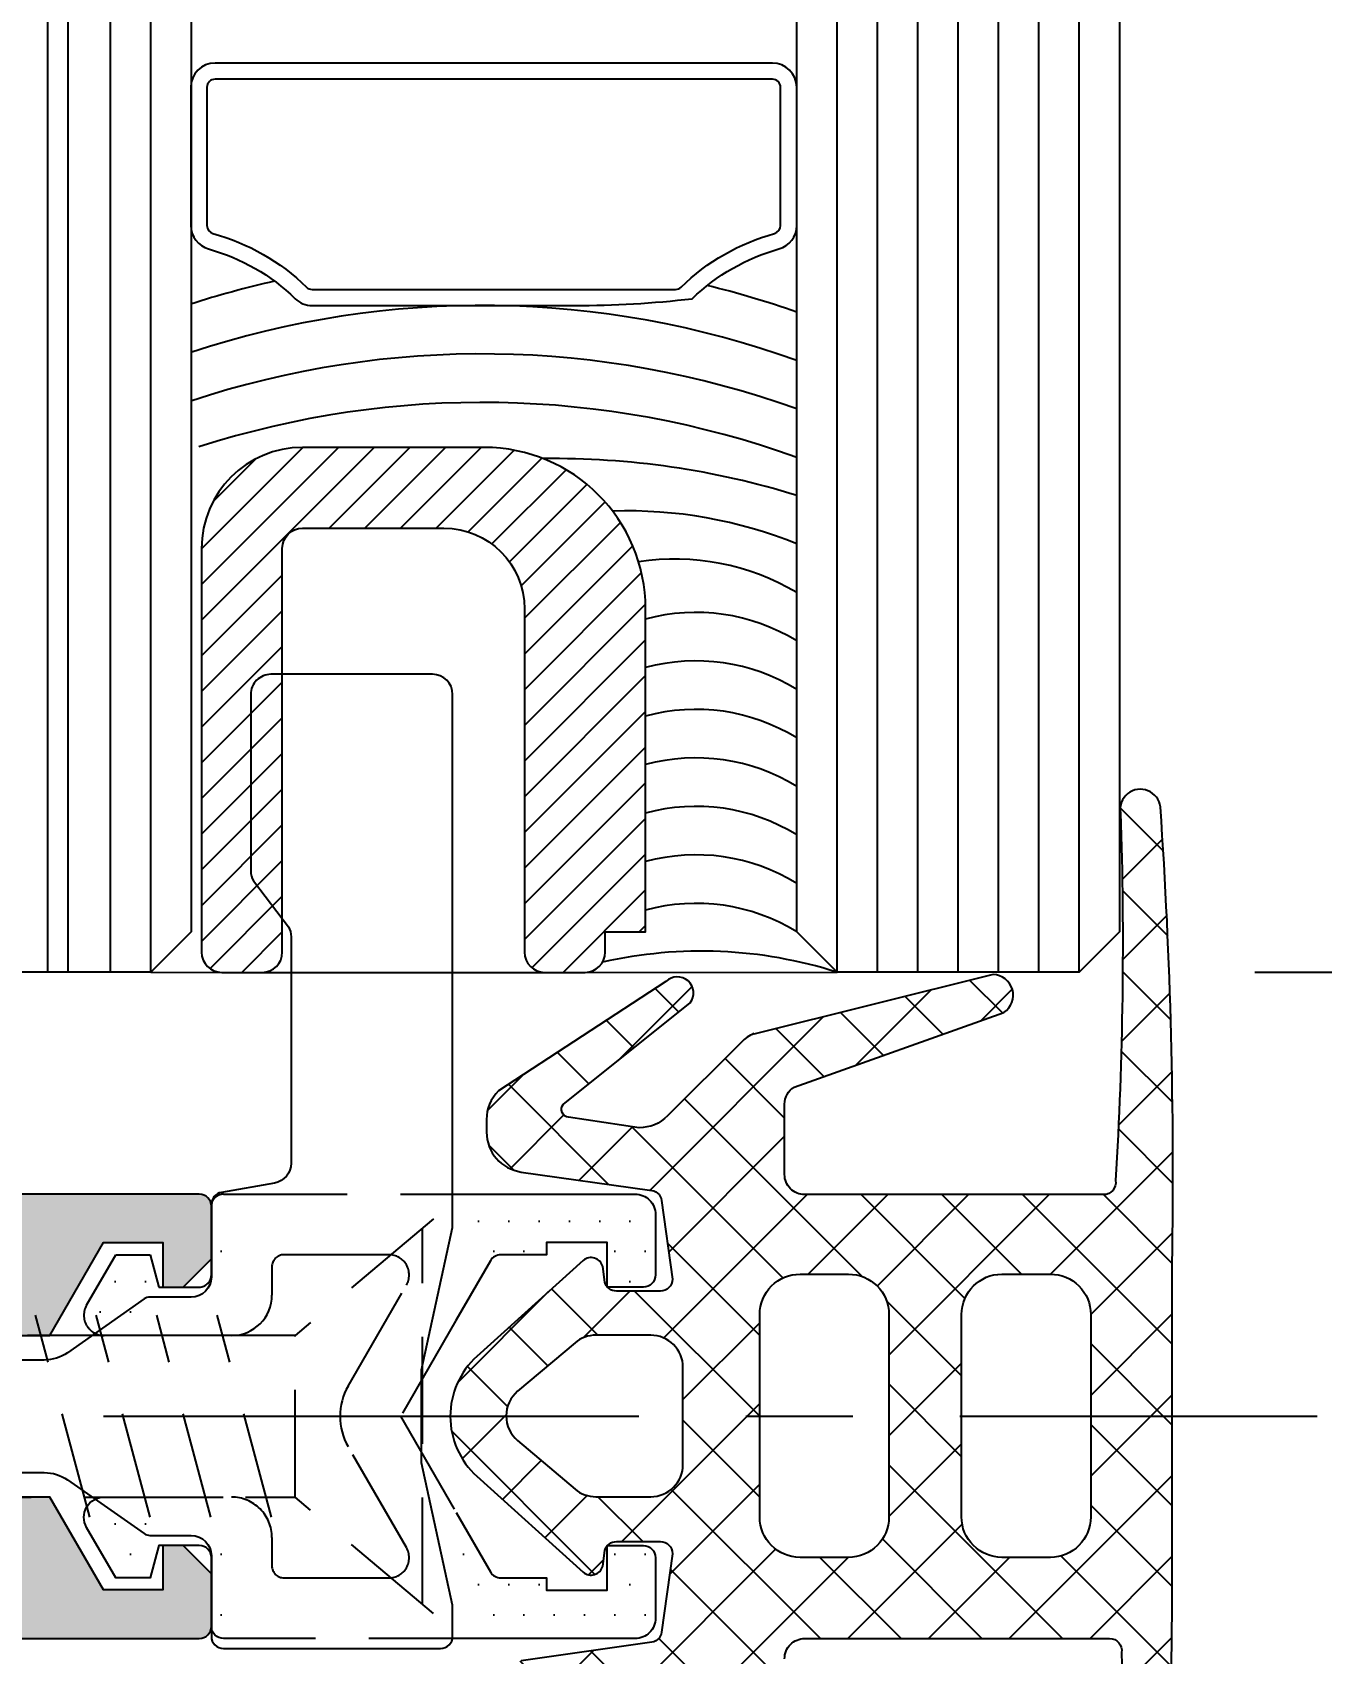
# Model space of a CAD drawing. Extents: x 0 to 1130, y -960 to 577.
# Drawn here: x 164.85 to 187.43, y -750.02 to -721.63 of the extents above; entities that cross this region are included whole.
import ezdxf

# ---------------------------------------------------------------- set-up
doc = ezdxf.new("R2010")
doc.units = 0
doc.header["$LTSCALE"] = 7.5
doc.header["$MEASUREMENT"] = 0
doc.linetypes.add('CENTER', pattern=[2, 1.25, -0.25, 0.25, -0.25])
doc.linetypes.add('HIDDEN', pattern=[0.375, 0.25, -0.125])
doc.layers.get('0').update_dxf_attribs({"linetype": 'CONTINUOUS'})
doc.layers.get('DEFPOINTS').update_dxf_attribs({"linetype": 'CONTINUOUS'})
for name, color, linetype in [('ACCESSORI', 200, 'CONTINUOUS'), ('ASSI', 1, 'CENTER'), ('FILL', 8, 'CONTINUOUS'), ('FINE', 7, 'CONTINUOUS'), ('GOMMA', 3, 'CONTINUOUS'), ('GROSSA', 4, 'CONTINUOUS'), ('NASC', 7, 'HIDDEN'), ('QUOTE', 254, 'CONTINUOUS'), ('TRATTEGGI', 140, 'CONTINUOUS'), ('VETRO', 6, 'CONTINUOUS'), ('VITERIA', 40, 'CONTINUOUS')]:
    doc.layers.add(name, color=color, linetype=linetype)
doc.styles.get("Standard").update_dxf_attribs({"font": 'romans.shx'})
doc.dimstyles.new('Copy of SCALA_1-1', dxfattribs={"dimtxt": 2, "dimasz": 1, "dimexe": 1.5, "dimexo": 1.5, "dimgap": 1, "dimtad": 3, "dimlfac": 1.41414141414, "dimdsep": 46, "dimtxsty": 'Standard', "dimblk1": 'PUNTO', "dimblk2": 'PUNTO', "dimsah": 1, "dimcen": 0, "dimclrt": 2, "dimaunit": 1, "dimadec": 0, "dimazin": 0, "dimtfac": 0.7, "dimtmove": 0, "dimatfit": 3, "dimldrblk": 'PUNTO', "dimfxl": 1, "dimtolj": 2, "dimarcsym": 0})

# ---------------------------------------------------------------- blocks, each defined once
blk = doc.blocks.new('PUNTO')
blk.add_line((-1, 0), (1, 0))
at = {"const_width": 0.35}
blk.add_lwpolyline([(-0.1750000000000114, 0, 1), (0.1750000000000114, 0, 1)], format="xyb", close=True, dxfattribs=at)
blk = doc.blocks.new('*D214')
at = {"layer": 'DEFPOINTS', "color": 0, "transparency": 16777216}
for p in [(184.7645523652864, -738.0873177455412), (184.7129231150632, -753.6369726266939), (192.8857353556161, -753.6369726266939)]:
    blk.add_point(p, dxfattribs=at)
at = {"layer": 'QUOTE', "color": 0, "lineweight": -2, "transparency": 16777216}
for p, q in [((186.2645523652864, -738.0873177455412), (194.3857353556161, -738.0873177455412)), ((192.8857353556161, -739.0873177455412), (192.8857353556161, -752.6369726266939)), ((186.2129231150632, -753.6369726266939), (194.3857353556161, -753.6369726266939))]:
    blk.add_line(p, q, dxfattribs=at)
for p, rotation in [((192.8857353556161, -738.0873177455412), 90), ((192.8857353556161, -753.6369726266939), 270)]:
    blk.add_blockref('PUNTO', p, dxfattribs=dict(at, rotation=rotation))
at = {"layer": 'QUOTE', "color": 2, "transparency": 16777216, "insert": (190.8857353556158, -745.8621451861175), "char_height": 2, "attachment_point": 5, "rotation": 90}
blk.add_mtext('\\A2;22', dxfattribs=at)

msp = doc.modelspace()

# ---------------------------------------------------------------- hatches: boundary and pattern name
at = {"layer": 'FILL'}
h = msp.add_hatch(color=253, dxfattribs=at)
edge = h.paths.add_edge_path(flags=16)
edge.add_arc((82.35443701120033, -761.9139149862199), 0.2121379268736376, 179.9999999999693, 269.9999999999731)
edge.add_line((82.35443701120033, -762.1260529130934), (141.611631251226, -762.1260529130934))
edge.add_arc((141.611631251226, -761.9139149862199), 0.2121379268735382, 270, 360)
edge.add_line((141.8237691780996, -761.9139149862199), (141.8237691780996, -729.810375386015))
edge.add_arc((141.611631251226, -729.810375386015), 0.2121379268735382, 0, 90)
edge.add_line((141.611631251226, -729.5982374591413), (82.35443701120033, -729.5982374591413))
edge.add_arc((82.35443701120033, -729.8103753860148), 0.212137926873595, 90.00000000001535, 180.0000000000153)
edge.add_line((82.1422990843268, -729.810375386015), (82.1422990843268, -761.9139149862199))
edge = h.paths.add_edge_path()
edge.add_line((152.9963666601092, -756.6811794566711), (152.9963666601092, -757.3175932372919))
edge.add_arc((153.2085045869828, -757.3175932372919), 0.2121379268736518, 180, 270)
edge.add_line((153.2085045869828, -757.5297311641655), (153.2620594651605, -757.5297311641655))
edge.add_arc((153.2620594651602, -757.3175932372919), 0.2121379268734813, 270.0000000000307, 315.0000000000326)
edge.add_line((153.4120636317995, -757.467597403931), (153.7827846073691, -757.0968764283616))
edge.add_arc((153.6327804407296, -756.9468722617221), 0.21213792687374, 314.9999999999945, 360)
edge.add_line((153.8449183676034, -756.9468722617221), (153.8449183676034, -755.6204898223027))
edge.add_arc((153.6327804407298, -755.6204898223029), 0.212137926873595, 359.9999999999847, 449.9999999999847)
edge.add_line((153.6327804407301, -755.4083518954294), (143.4501599507971, -755.4083518954299))
edge.add_arc((143.4501599507971, -755.1962139685561), 0.2121379268736518, 179.9999999999693, 269.9999999999693, ccw=False)
edge.add_line((143.2380220239235, -755.1962139685559), (143.2380220239235, -749.9634784390068))
edge.add_arc((143.4501599507971, -749.9634784390068), 0.2121379268736518, 90, 180, ccw=False)
edge.add_line((143.4501599507971, -749.7513405121333), (153.6327804407298, -749.7513405121335))
edge.add_arc((153.6327804407298, -749.5392025852598), 0.212137926873595, 270.0000000000153, 360.0000000000153)
edge.add_line((153.8449183676034, -749.5392025852598), (153.8449183676034, -749.1149267315127))
edge.add_arc((154.0570562944771, -749.1149267315127), 0.2121379268736518, 89.9999999999693, 179.9999999999693, ccw=False)
edge.add_line((154.0570562944771, -748.9027888046389), (154.5154601007484, -748.9027888046389))
edge.add_arc((154.5154601007484, -749.1149267315125), 0.2121379268735097, 15.000000000020009, 90.00000000001529, ccw=False)
edge.add_line((154.720369603051, -749.0600213958492), (154.8634776561329, -749.5941079209233))
edge.add_arc((155.0683871584355, -749.5392025852598), 0.2121379268735663, 195.0000000000011, 270)
edge.add_line((155.0683871584355, -749.7513405121333), (167.77530889897, -749.7513405121335))
edge.add_arc((167.77530889897, -749.5392025852598), 0.212137926873595, 270.0000000000153, 360.0000000000153)
edge.add_line((167.9874468258435, -749.5392025852598), (167.9874468258435, -748.6199382354744))
edge.add_line((167.9874468258435, -748.6199382354744), (167.4924583298052, -748.1249497394358))
edge.add_line((167.4924583298052, -748.1249497394356), (167.1388951183494, -748.1249497394356))
edge.add_line((167.1388951183491, -748.1249497394356), (167.1388951183491, -748.9027888046389))
edge.add_line((167.1388951183491, -748.9027888046389), (166.0979382846203, -748.9027888046389))
edge.add_line((166.0979382846203, -748.9027888046389), (165.1589411341956, -747.2763980319414))
edge.add_line((165.1589411341956, -747.2763980319414), (156.6734240592515, -747.2763980319414))
edge.add_arc((156.78722543515, -745.8624730446568), 1.418497311532494, 85.7412871607388, 265.39840271210113, ccw=False)
edge.add_line((156.8925632425509, -744.4478923402935), (165.1589411341956, -744.4478923402935))
edge.add_line((165.1589411341956, -744.4478923402935), (166.0979382846203, -742.821501567596))
edge.add_line((166.0979382846203, -742.8215015675958), (167.1388951183494, -742.8215015675958))
edge.add_line((167.1388951183491, -742.8215015675958), (167.1388951183491, -743.5993406327989))
edge.add_line((167.1388951183491, -743.5993406327989), (167.4924583298052, -743.5993406327989))
edge.add_line((167.4924583298052, -743.5993406327989), (167.9874468258435, -743.1043521367606))
edge.add_line((167.9874468258435, -743.1043521367606), (167.9874468258435, -742.1850877869751))
edge.add_arc((167.77530889897, -742.1850877869749), 0.212137926873595, 359.9999999999847, 449.9999999999847)
edge.add_line((167.77530889897, -741.9729498601014), (155.0683871584355, -741.9729498601014))
edge.add_arc((155.0683871584355, -742.1850877869749), 0.2121379268736234, 90.00000000001535, 165.0000000000177)
edge.add_line((154.8634776561329, -742.1301824513116), (154.720369603051, -742.6642689763858))
edge.add_arc((154.5154601007484, -742.6093636407222), 0.212137926873559, 270, 345.00000000000625, ccw=False)
edge.add_line((154.5154601007484, -742.8215015675958), (154.410619505933, -742.8215015675958))
edge.add_line((154.410619505933, -742.8215015675958), (154.0570562944771, -742.8215015675958))
edge.add_arc((154.0570562944771, -742.609363640722), 0.2121379268737087, 180.0000000000153, 270.00000000001535, ccw=False)
edge.add_line((153.8449183676034, -742.6093636407222), (153.8449183676034, -742.1850877869751))
edge.add_arc((153.6327804407298, -742.1850877869749), 0.2121379268736234, 359.9999999999923, 449.999999999977)
edge.add_line((153.6327804407301, -741.9729498601014), (143.4501599507973, -741.9729498601014))
edge.add_arc((143.4501599507971, -741.7608119332278), 0.212137926873595, 180.0000000000153, 270.00000000001535, ccw=False)
edge.add_line((143.2380220239235, -741.7608119332278), (143.2380220239235, -736.5280764036788))
edge.add_arc((143.4501599507971, -736.5280764036788), 0.2121379268735382, 90, 180, ccw=False)
edge.add_line((143.4501599507971, -736.3159384768051), (153.6327804407301, -736.3159384768051))
edge.add_arc((153.6327804407301, -736.1038005499317), 0.2121379268734813, 269.9999999999847, 359.9999999999847)
edge.add_line((153.8449183676034, -736.1038005499317), (153.8449183676034, -734.7774181105124))
edge.add_arc((153.6327804407301, -734.7774181105124), 0.2121379268734813, 3.070538155830139e-11, 45.00000000003256)
edge.add_line((153.7827846073691, -734.6274139438733), (153.4120636317998, -734.2566929683039))
edge.add_arc((153.2620594651605, -734.406697134943), 0.2121379268736194, 44.99999999998371, 89.99999999998465)
edge.add_line((153.2620594651605, -734.1945592080692), (153.2085045869828, -734.1945592080692))
edge.add_arc((153.2085045869828, -734.406697134943), 0.2121379268737087, 90.00000000001535, 180.0000000000153)
edge.add_line((152.9963666601092, -734.406697134943), (152.9963666601092, -735.0431109155634))
edge.add_arc((152.7842287332355, -735.0431109155636), 0.212137926873595, -89.99999999998471, 1.5290879673557356e-11, ccw=False)
edge.add_line((152.7842287332355, -735.2552488424371), (150.5214241799171, -735.2552488424371))
edge.add_arc((150.5214241799171, -735.0431109155636), 0.2121379268736518, 180, 270, ccw=False)
edge.add_line((150.3092862530436, -735.0431109155636), (150.3092862530436, -733.8763523177588))
edge.add_arc((150.09714832617, -733.8763523177588), 0.2121379268734813, 1.53526907791507e-11, 90.00000000001535)
edge.add_line((150.09714832617, -733.6642143908853), (149.4607345455492, -733.6642143908853))
edge.add_arc((149.4607345455492, -733.4520764640117), 0.2121379268737087, 179.9999999999847, 269.99999999998465, ccw=False)
edge.add_line((149.2485966186754, -733.4520764640115), (149.2485966186754, -733.0518249449563))
edge.add_line((149.2485966186754, -733.0518249449565), (148.7856405688926, -732.2499615450615))
edge.add_line((148.7856405688928, -732.2499615450613), (149.2485966186754, -731.4480981451663))
edge.add_line((149.2485966186754, -731.4480981451663), (149.2485966186754, -731.0478466261111))
edge.add_arc((149.4607345455492, -731.0478466261111), 0.2121379268736518, 90, 180, ccw=False)
edge.add_line((149.4607345455492, -730.8357086992373), (150.09714832617, -730.8357086992373))
edge.add_arc((150.09714832617, -730.6235707723638), 0.212137926873595, 270.0000000000153, 360.0000000000153)
edge.add_line((150.3092862530436, -730.6235707723636), (150.3092862530436, -729.4568121745588))
edge.add_arc((150.5214241799171, -729.456812174559), 0.212137926873595, 89.99999999998471, 179.9999999999847, ccw=False)
edge.add_line((150.5214241799171, -729.2446742476855), (152.7842287332355, -729.2446742476855))
edge.add_arc((152.7842287332355, -729.4568121745588), 0.2121379268735382, 0, 90, ccw=False)
edge.add_line((152.9963666601092, -729.4568121745588), (152.9963666601092, -730.0932259551796))
edge.add_arc((153.2085045869828, -730.0932259551796), 0.212137926873595, 180.0000000000153, 270.0000000000153)
edge.add_line((153.2085045869828, -730.3053638820534), (153.2620594651605, -730.3053638820536))
edge.add_arc((153.2620594651602, -730.0932259551801), 0.2121379268735382, 270.0000000000691, 315.0000000000706)
edge.add_line((153.4120636317995, -730.2432301218189), (153.7827846073691, -729.8725091462493))
edge.add_arc((153.6327804407303, -729.72250497961), 0.2121379268733582, 314.9999999999566, 359.999999999954)
edge.add_line((153.8449183676036, -729.7225049796102), (153.8449183676036, -728.3961225401911))
edge.add_arc((153.6327804407301, -728.3961225401911), 0.2121379268736518, 0, 90)
edge.add_line((153.6327804407301, -728.1839846133175), (80.30377038475575, -728.1839846133175))
edge.add_arc((80.30377038475552, -728.8911110362292), 0.7071264229119834, 89.99999999999886, 180)
edge.add_line((79.59664396184365, -728.8911110362292), (79.59664396184365, -762.8331793360053))
edge.add_arc((80.30377038475552, -762.8331793360053), 0.7071264229119976, 180, 269.9999999999989)
edge.add_line((80.30377038475552, -763.5403057589174), (153.6327804407301, -763.5403057589174))
edge.add_arc((153.6327804407301, -763.3281678320438), 0.2121379268735382, 270, 360)
edge.add_line((153.8449183676034, -763.3281678320438), (153.8449183676034, -762.0017853926247))
edge.add_arc((153.6327804407298, -762.0017853926245), 0.212137926873595, 359.9999999999847, 404.9999999999782)
edge.add_line((153.7827846073691, -761.8517812259854), (153.4120636317998, -761.4810602504158))
edge.add_arc((153.2620594651607, -761.6310644170549), 0.2121379268735391, 45.00000000001629, 90.00000000002304)
edge.add_line((153.2620594651605, -761.4189264901815), (153.2085045869828, -761.4189264901815))
edge.add_arc((153.2085045869828, -761.6310644170549), 0.2121379268734813, 89.99999999998465, 179.9999999999847)
edge.add_line((152.9963666601092, -761.6310644170549), (152.9963666601092, -762.2674781976759))
edge.add_arc((152.7842287332357, -762.2674781976759), 0.2121379268734813, 269.99999999998465, 359.99999999998465, ccw=False)
edge.add_line((152.7842287332355, -762.4796161245495), (150.5214241799171, -762.4796161245495))
edge.add_arc((150.5214241799171, -762.2674781976757), 0.2121379268735382, 180.0000000000307, 270.0000000000307, ccw=False)
edge.add_line((150.3092862530436, -762.2674781976759), (150.3092862530436, -761.1007195998709))
edge.add_arc((150.09714832617, -761.1007195998709), 0.2121379268735382, 0, 90)
edge.add_line((150.09714832617, -760.8885816729976), (149.4607345455492, -760.8885816729976))
edge.add_arc((149.4607345455492, -760.6764437461238), 0.2121379268736518, 180, 270, ccw=False)
edge.add_line((149.2485966186754, -760.6764437461238), (149.2485966186754, -760.2761922270686))
edge.add_line((149.2485966186754, -760.2761922270686), (148.7856405688926, -759.4743288271734))
edge.add_line((148.7856405688928, -759.4743288271734), (149.2485966186754, -758.6724654272784))
edge.add_line((149.2485966186754, -758.6724654272784), (149.2485966186754, -758.272213908223))
edge.add_arc((149.4607345455492, -758.272213908223), 0.2121379268735382, 89.9999999999693, 179.9999999999693, ccw=False)
edge.add_line((149.4607345455492, -758.0600759813497), (150.09714832617, -758.0600759813497))
edge.add_arc((150.09714832617, -757.8479380544759), 0.2121379268736518, 270.0000000000307, 360.0000000000307)
edge.add_line((150.3092862530436, -757.8479380544759), (150.3092862530436, -756.6811794566711))
edge.add_arc((150.5214241799173, -756.6811794566711), 0.2121379268737087, 90.00000000001529, 180.0000000000153, ccw=False)
edge.add_line((150.5214241799171, -756.4690415297973), (152.7842287332355, -756.4690415297973))
edge.add_arc((152.7842287332355, -756.6811794566711), 0.2121379268737087, -1.5290879673557356e-11, 89.99999999998471, ccw=False)
edge = h.paths.add_edge_path(flags=16)
edge.add_line((148.2753160297338, -762.4796161245495), (143.4501599507971, -762.4796161245495))
edge.add_arc((143.4501599507971, -762.2674781976759), 0.2121379268734813, 180.0000000000153, 270.00000000001535, ccw=False)
edge.add_line((143.2380220239235, -762.2674781976759), (143.2380220239235, -756.6811794566711))
edge.add_arc((143.4501599507971, -756.6811794566711), 0.212137926873595, 89.99999999998471, 179.9999999999847, ccw=False)
edge.add_line((143.4501599507971, -756.4690415297976), (148.2753160315035, -756.4690415297973))
edge.add_arc((148.2753160315037, -756.8226047412534), 0.3535632114559917, -30.000000107552523, 90, ccw=False)
edge.add_line((148.5815107541361, -756.9993863475561), (147.3567318617251, -759.1207656080542))
edge.add_arc((147.9691213076541, -759.47432881951), 0.7071264229119966, 150.0000000000006, 209.9999999999994)
edge.add_line((147.3567318617251, -759.827892030966), (148.5815107530302, -761.9492713079401))
edge.add_arc((148.2753160297338, -762.1260529130934), 0.3535632114559835, -89.99999999999079, 29.99999989245879, ccw=False)
edge = h.paths.add_edge_path(flags=16)
edge.add_line((152.4306655217796, -743.0336394944693), (143.2380220239237, -743.0336394944693))
edge.add_line((143.2380220239235, -743.0336394944693), (143.2380220239235, -748.6906508777654))
edge.add_line((143.2380220239235, -748.6906508777654), (152.4306655217796, -748.6906508777654))
edge.add_arc((152.4306655217796, -748.3370876663093), 0.3535632114559917, 269.9999999999908, 359.9999999999908)
edge.add_line((152.7842287332357, -748.3370876663093), (152.7842287332355, -743.3872027059251))
edge.add_arc((152.4306655217796, -743.3872027059253), 0.3535632114560485, 0, 90)
edge = h.paths.add_edge_path(flags=16)
edge.add_arc((147.9691213076539, -732.2499615527245), 0.7071264229118697, 150, 210, ccw=False)
edge.add_line((147.3567318617251, -731.8963983412687), (148.5815107530302, -729.7750190642946))
edge.add_arc((148.2753160297338, -729.5982374591413), 0.3535632114559304, 330.0000001075468, 449.9999999999955)
edge.add_line((148.2753160297338, -729.2446742476855), (143.4501599507971, -729.2446742476855))
edge.add_arc((143.4501599507971, -729.4568121745588), 0.2121379268735382, 90, 180)
edge.add_line((143.2380220239235, -729.4568121745588), (143.2380220239235, -735.0431109155634))
edge.add_arc((143.4501599507971, -735.0431109155636), 0.2121379268736518, 180, 270)
edge.add_line((143.4501599507971, -735.2552488424371), (148.2753160315035, -735.2552488424374))
edge.add_arc((148.2753160315035, -734.9016856309813), 0.3535632114560485, 270.0000000000092, 390.0000001075558)
edge.add_line((148.5815107541361, -734.7249040246786), (147.3567318617251, -732.6035247641803))
h = msp.add_hatch(dxfattribs=at)
h.set_pattern_fill('ANSI37', color=137, scale=7.999846400000002, angle=90, style=0)
h.set_pattern_definition([(135, (-5.878304635907296e-14, -960), (-0.707093204736349, -0.7070932047363488), []), (225, (-5.878304635907296e-14, -960), (0.7070932047363488, -0.707093204736349), [])])
edge = h.paths.add_edge_path(flags=16)
edge.add_line((181.8355190366928, -743.3733172170305), (182.6841590366927, -743.3733172170305))
edge.add_arc((182.6841590366927, -744.0805172170305), 0.7072000000000287, -2.2737367544323206e-12, 90.00000000000227, ccw=False)
edge.add_line((183.3913590366928, -744.0805172170308), (183.3913590366928, -747.6244583145381))
edge.add_arc((182.6841590366927, -747.6244583145378), 0.7072000000000855, 270.0000000000023, 359.9999999999977, ccw=False)
edge.add_line((182.6841590366927, -748.3316583145379), (181.8355190366928, -748.3316583145379))
edge.add_arc((181.8355190366928, -747.6244583145378), 0.7071999999999719, 179.9999999999931, 269.9999999999977, ccw=False)
edge.add_line((181.1283190366927, -747.6244583145378), (181.128319036693, -744.0805172170305))
edge.add_arc((181.8355190366928, -744.0805172170305), 0.7071999999999434, 90, 180, ccw=False)
edge = h.paths.add_edge_path(flags=16)
edge.add_line((179.1481590366927, -748.3316583145379), (178.2995190366927, -748.3316583145379))
edge.add_arc((178.2995190366927, -747.6244583145378), 0.7072000000000287, 179.9999999999977, 269.99999999999307, ccw=False)
edge.add_line((177.5923190366929, -747.6244583145378), (177.5923190366927, -744.0805172170305))
edge.add_arc((178.2995190366925, -744.0805172170305), 0.7071999999999719, 89.99999999999312, 179.9999999999977, ccw=False)
edge.add_line((178.2995190366927, -743.3733172170305), (179.1481590366929, -743.3733172170305))
edge.add_arc((179.1481590366927, -744.0805172170305), 0.7072000000000003, 4.490630090003833e-12, 90.00000000000449, ccw=False)
edge.add_line((179.8553590366927, -744.0805172170305), (179.8553590366927, -747.6244583145381))
edge.add_arc((179.1481590366927, -747.6244583145378), 0.7072000000000003, 269.99999999999545, 359.9999999999954, ccw=False)
edge = h.paths.add_edge_path(flags=16)
edge.add_line((175.6828790366928, -744.4420583145379), (174.7221640616251, -744.4420583145379))
edge.add_arc((174.7221640616248, -745.0078183145379), 0.5657600000000116, 89.99999999998849, 130.1794173322194)
edge.add_line((174.3571451784277, -744.575561917813), (173.352183283571, -745.424201917813))
edge.add_arc((173.7172021667683, -745.8564583145378), 0.5657600000000976, 130.1794173322304, 229.8205826677696)
edge.add_line((173.352183283571, -746.2887147112624), (174.3571451784277, -747.1373547112623))
edge.add_arc((174.7221640616251, -746.7050983145377), 0.5657600000000725, 229.8205826677637, 269.9999999999943)
edge.add_line((174.7221640616251, -747.2708583145377), (175.6828790366928, -747.2708583145377))
edge.add_arc((175.6828790366928, -746.7050983145377), 0.5657600000000116, 270.0000000000057, 360.0000000000057)
edge.add_line((176.2486390366927, -746.7050983145377), (176.2486390366927, -745.0078183145379))
edge.add_arc((175.6828790366928, -745.0078183145379), 0.5657599999999547, 0, 90)
edge = h.paths.add_edge_path()
edge.add_arc((177.7710059496137, -739.811235896814), 0.7071999999997843, 113.4094616821114, 135.0000000000163)
edge.add_line((177.2709400339585, -739.3111699811593), (175.9786594815398, -740.6034505335783))
edge.add_arc((175.4785935658846, -740.103384617923), 0.7072000000001428, 270.0000000000023, 315.00000000000324, ccw=False)
edge.add_line((175.4785935658846, -740.810584617923), (174.2423420089085, -740.6275825785403))
edge.add_arc((174.2630536448248, -740.4876672407904), 0.1414399999999726, 142.2875823298587, 261.5796677343828, ccw=False)
edge.add_line((174.1511617368114, -740.4011486039478), (176.3730615608842, -738.6255050077468))
edge.add_arc((176.1492777448572, -738.4524677340617), 0.2828800000000173, 322.2875823298738, 494.8557593081248)
edge.add_line((175.9497555732887, -738.2519384408085), (173.0159254905404, -740.1650874739157))
edge.add_arc((173.5147309194619, -740.6664107070485), 0.7072000000000566, 134.8557593081264, 180.0000000000069)
edge.add_line((172.8075309194618, -740.6664107070485), (172.8075309194618, -740.8846733351174))
edge.add_arc((173.5147309194619, -740.8846733351172), 0.7072000000000287, 180.0000000000046, 261.9575708562618)
edge.add_line((173.4157891245415, -741.5849178361439), (175.6636775506626, -741.902535632978))
edge.add_arc((175.6636775506626, -742.1146956329778), 0.2121599999998978, 7.907162702972414, 90.00000000001529, ccw=False)
edge.add_line((175.8738203913398, -742.0855091273284), (176.0644962949024, -743.458375632978))
edge.add_arc((175.8523362949024, -743.4583756329778), 0.2121600000000399, 269.9999999999693, 359.9999999999693, ccw=False)
edge.add_line((175.8523362949022, -743.6705356329778), (175.0819351877794, -743.6705356329778))
edge.add_arc((175.0819351877794, -743.458375632978), 0.2121599999999262, 194.9999999999946, 269.9999999999923, ccw=False)
edge.add_line((174.877004364474, -743.5132866815868), (174.8417943688073, -743.2404411888242))
edge.add_arc((174.6368635455019, -743.2953522374332), 0.2121599999999505, 15.00000000000942, 130.1794173322443)
edge.add_line((174.4999814643028, -743.1332560886615), (172.6393461230682, -744.8129899450464))
edge.add_arc((173.587137950597, -745.8628556563012), 1.414399999999943, 132.0749136166909, 227.9250868703234)
edge.add_line((172.6393461319917, -746.9127213756124), (174.4999814643026, -748.5924551772946))
edge.add_arc((174.6368635455016, -748.4303590285226), 0.2121599999999659, 229.8205826677773, 345.0000000000094)
edge.add_line((174.8417943688073, -748.4852700771316), (174.877004364474, -748.212424584369))
edge.add_arc((175.0819351877794, -748.2673356329778), 0.2121599999999358, 90.00000000000767, 165.0000000000054, ccw=False)
edge.add_line((175.0819351877794, -748.055175632978), (175.8523362949022, -748.055175632978))
edge.add_arc((175.8523362949024, -748.2673356329781), 0.2121600000000967, 1.5290879673557356e-11, 90.00000000001529, ccw=False)
edge.add_line((176.0644962949024, -748.2673356329781), (175.8738203913398, -749.6402021386275))
edge.add_arc((175.6636775506626, -749.611015632978), 0.2121599999999554, 270, 352.0928372970449, ccw=False)
edge.add_line((175.6636775506626, -749.8231756329778), (173.4157891245417, -750.1407934298118))
edge.add_arc((173.5147309194619, -750.8410379308386), 0.707200000000028, 98.04242914373822, 179.9999999999954)
edge.add_line((172.8075309194618, -750.8410379308384), (172.8075309194618, -751.0593005589074))
edge.add_arc((173.5147309194617, -751.0593005589076), 0.7071999999998582, 179.9999999999954, 225.1442406918801)
edge.add_line((173.0159254905404, -751.5606237920401), (175.9497555732887, -753.5512285599316))
edge.add_arc((176.1492777448572, -753.3506992666785), 0.2828800000000468, 225.1442406918833, 397.7124176701353)
edge.add_line((176.3730615608842, -753.1776619929931), (174.1511617368114, -751.3245626620082))
edge.add_arc((174.2630536448248, -751.2380440251654), 0.1414399999999836, 98.42033226561722, 217.7124176701413, ccw=False)
edge.add_line((174.2423420089085, -751.0981286874157), (175.4785935658846, -750.915126648033))
edge.add_arc((175.4785935658846, -751.6223266480331), 0.707200000000114, 44.99999999999511, 89.99999999999773, ccw=False)
edge.add_line((175.9786594815398, -751.122260732378), (177.2709400339585, -752.4145412847968))
edge.add_arc((177.7710059496137, -751.9144753691419), 0.7071999999997811, 224.9999999999837, 246.5905383178886)
edge.add_line((177.4900357849892, -752.5634650505626), (181.6795000428692, -753.5418582361813))
edge.add_arc((181.6795000428689, -753.1882582361811), 0.3535999999999717, 269.9999999999955, 417.5692165523668)
edge.add_line((181.869128775269, -752.889805720949), (178.1946792655041, -751.6283236180818))
edge.add_arc((178.3820415840173, -751.3284431058753), 0.3535999999999806, 180.0000000000092, 238.003273585273, ccw=False)
edge.add_line((178.0284415840173, -751.3284431058753), (178.0284415840173, -750.106055632978))
edge.add_arc((178.3820415840173, -750.106055632978), 0.3536000000000286, 90, 180, ccw=False)
edge.add_line((178.3820415840173, -749.7524556329779), (183.7215902207494, -749.7524556329777))
edge.add_arc((183.7215902207494, -749.9646156329779), 0.2121600000000967, -8.958982530106425, 90.00000000000767, ccw=False)
edge.add_arc((107.9436575270219, -752.3916423095284), 76.02520631360315, -3.3184333362783036, 1.8045075935318096, ccw=False)
edge.add_arc((184.1900600428689, -756.8512071437408), 0.3535999999999321, 170.4229815197742, 352.8572124653105)
edge.add_arc((55.0455108568039, -748.4252026064182), 129.7721092858462, 356.2577562507904, 359.9455694869196)
edge.add_line((184.8175615840175, -748.5484850102798), (184.8175615840175, -743.1851673531835))
edge.add_arc((90.44508621571089, -741.6172848682372), 94.38549868824241, 359.0481887327961, 363.9033769163592)
edge.add_arc((184.260780042869, -735.2360452197224), 0.3535999999998932, 7.142787534699848, 189.5770184802365)
edge.add_arc((115.1789591510309, -737.5979500229253), 68.77172337767125, -3.449586992294485, 1.9191196738836993, ccw=False)
edge.add_arc((183.6165105128388, -741.7690367304851), 0.2121600000000406, -90.00000000000767, 8.96812866540239, ccw=False)
edge.add_line((183.6165105128388, -741.9811967304852), (178.3820415840173, -741.9811967304852))
edge.add_arc((178.3820415840173, -741.627596730485), 0.3536000000000286, 180, 270, ccw=False)
edge.add_line((178.0284415840173, -741.627596730485), (178.0284415840173, -740.3972681600806))
edge.add_arc((178.3820415840173, -740.3972681600806), 0.353600000000057, 121.99672641473629, 180.0000000000046, ccw=False)
edge.add_line((178.1946792655041, -740.0973876478738), (181.869128775269, -738.7900667749359))
edge.add_arc((181.6726645955777, -738.4890345065853), 0.3594698881551223, 303.1298709602225, 448.9104347831615)
edge.add_line((181.6795000428692, -738.129629613532), (177.4900357849892, -739.1701873129005))
h = msp.add_hatch(dxfattribs=at)
h.set_pattern_fill('DOTS', color=2, scale=8.4864, angle=180, style=0)
h.set_pattern_definition([(180, (232.6025380863779, -873.9826359403805), (-0.2652, 0.5304), [0, -0.5304])])
h.paths.add_polyline_path([(175.7666468258435, -749.3985277869751, -0.4142135623730951), (175.4130468258435, -749.752127786975), (172.5800968930534, -749.752127786975, 0.04956893314241808), (172.5842468258435, -749.7103704218846), (172.5842468258435, -749.1632724055639), (172.2056902966949, -747.4275926952855), (172.8740627755105, -748.5852477869748, 0.2679491924311936), (173.0577987251774, -748.6913277869751), (173.8572068258435, -748.6913277869749), (173.8572068258435, -748.9034877869749), (174.9180068258435, -748.9034877869749), (174.9180068258435, -748.1255677869749), (175.5544868258434, -748.1255677869749, -0.4142135623729841), (175.7666468258435, -748.3377277869749)])
h.paths.add_polyline_path([(168.3587268258436, -748.2959704218847), (168.3587268258433, -749.7103704218846, 0.04829700805686415), (168.3626674973772, -749.7510714888613), (168.1771803559008, -749.7509391571793, -0.3835245860931565), (167.9874468258435, -749.539967786975), (167.9874468258435, -748.3377277869749, 0.4142135623732061), (167.7752868258435, -748.1255677869749), (167.3855141780688, -748.1255677869749, 0.06162686725443962), (167.3338072764504, -748.1191704218845), (167.2802468258434, -748.1191704218845, 0.06162686725438234), (167.228539924225, -748.1255677869749), (167.0680868258436, -748.1255677869749), (166.9164918907335, -748.6913277869751), (166.3128331569564, -748.6913277869751), (165.8024555189926, -747.8073277869751, -0.5773502691896855), (166.1086821017709, -747.2769277869752), (166.2767885881287, -747.276927786975), (167.181475672703, -747.910396503315, 0.1539147210595893), (167.2828839866497, -747.9423704218843), (168.0051268258434, -747.9423704218843, -0.414213562373145)])
h.paths.add_polyline_path([(175.7666468258435, -743.3873277869748, -0.4142135623732061), (175.5544868258434, -743.599487786975), (174.9180068258435, -743.599487786975), (174.9180068258435, -742.8215677869748), (173.8572068258435, -742.8215677869748), (173.8572068258435, -743.0337277869749), (173.0577987251772, -743.0337277869751, 0.2679491924311975), (172.8740627755103, -743.1398077869749), (172.2012055503057, -744.3052306872692), (172.5842468258435, -742.548988438205), (172.5842468258435, -741.9729277869751), (175.4130468258435, -741.9729277869751, -0.4142135623730951), (175.7666468258435, -742.326527786975)])
h.paths.add_polyline_path([(168.0051268258434, -743.7698904218846), (167.2828839866499, -743.7698904218846, 0.1539147210597821), (167.181475672703, -743.8018643404544), (166.2585158197243, -744.448127786975), (166.1086821017709, -744.448127786975, -0.5773502691896658), (165.8024555189926, -743.9177277869749), (166.3128331569564, -743.0337277869749), (166.9164918907335, -743.0337277869751), (167.0680868258436, -743.599487786975), (167.7752868258435, -743.599487786975, 0.4142135623730951), (167.9874468258435, -743.387327786975), (167.9874468258435, -742.1850877869751, -0.4142135623729841), (168.1996068258435, -741.9729277869751), (168.4461616183739, -741.9729277869751, 0.2400468879536667), (168.3587268258433, -742.1445537996353), (168.3587268258433, -743.4162904218847, -0.4142135623730868)])
at = {"layer": 'TRATTEGGI'}
h = msp.add_hatch(dxfattribs=at)
h.set_pattern_fill('ANSI31', color=256, scale=3.534932128, angle=90, style=0)
h.set_pattern_definition([(225, (232.765284228358, -677.5967604944087), (-0.3124468098428742, 0.312446809842874), [])])
h.paths.add_polyline_path([(173.47210507931, -731.7262377454565, 0.4142135623730907), (172.05813222811, -730.3122648942567), (169.5836797385099, -730.3122648942567, 0.4142135623730951), (169.2301865257099, -730.6657581070565), (169.2301865257099, -737.7356223630563, -0.4142135623730951), (168.8766933129099, -738.0891155758566), (168.1697068873099, -738.0891155758566, -0.4142135623730618), (167.8162136745102, -737.7356223630563), (167.8162136745102, -730.6657581070565, -0.4142135623730933), (169.5836797385099, -728.8982920430565), (172.76511865371, -728.8982920430565, -0.4142135623730961), (175.59306435611, -731.7262377454565), (175.59306435611, -737.3821291502566), (174.88607793051, -737.3821291502566), (174.88607793051, -737.7356223630563, -0.4142135623730951), (174.53258471771, -738.0891155758566), (173.82559829211, -738.0891155758566, -0.4142135623731117), (173.47210507931, -737.7356223630563)])

# ---------------------------------------------------------------- linework, layer by layer
at = {"layer": 'ACCESSORI'}
for points in [[(168.8766933129099, -738.0891155758568), (174.53258471771, -738.0891155758568, 0.414213562373095), (174.88607793051, -737.7356223630568), (174.88607793051, -737.3821291502568), (175.59306435611, -737.3821291502568), (175.59306435611, -731.7262377454567, 0.414213562373095), (172.76511865371, -728.8982920430567), (169.5836797385099, -728.8982920430567, 0.414213562373095), (167.8162136745102, -730.6657581070567), (167.8162136745102, -737.7356223630568, 0.414213562373095), (168.1697068873099, -738.0891155758568), (168.8766933129099, -738.0891155758568, 0.414213562373095), (169.2301865257099, -737.7356223630568), (169.2301865257099, -730.6657581070567, -0.414213562373095), (169.5836797385099, -730.3122648942567), (172.05813222811, -730.3122648942567, -0.414213562373095), (173.47210507931, -731.7262377454567), (173.47210507931, -737.7356223630568, 0.414213562373095), (173.82559829211, -738.0891155758568)], [(159.5010468258435, -746.8472305965668), (165.0605952966955, -746.8472305965668, -0.1539147210598356), (165.466228552483, -746.9751262708457), (166.8101956727032, -747.9161821795299, 0.1539147210598366), (166.9116039866498, -747.9481560980996), (167.6338468258436, -747.9481560980996, -0.414213562373095), (167.9874468258435, -748.3017560980995), (167.9874468258435, -749.7161560980996, 0.414213562373095), (168.1996068258435, -749.9283160980997), (172.0008068258434, -749.9283160980997, 0.414213562373095), (172.2129668258435, -749.7161560980996), (172.2129668258435, -749.1690580817792), (171.6696027346329, -746.677736559657), (171.6696027346329, -745.0460956365423), (172.2129668258435, -742.5547741144203), (172.2129668258435, -733.2243208082778, 0.414213562373095), (171.8593668258436, -732.8707208082778), (169.0305668258436, -732.8707208082778, 0.414213562373095), (168.6769668258434, -733.2243208082778), (168.6769668258434, -736.311973973834, 0.1316524975873968), (168.7243402430653, -736.488773973834), (169.3367934086218, -737.2907208082777, -0.1316524975873977), (169.3841668258435, -737.4675208082776), (169.3841668258435, -741.4293310480205, -0.3639702342661961), (169.0919688214664, -741.7775590694853), (168.1627656284697, -741.9414026629713, 0.3639702342662024), (167.9874468258435, -742.1503394758502), (167.9874468258435, -743.4220760980998, -0.4142135623731117), (167.6338468258436, -743.7756760980997), (166.9116039866498, -743.7756760980997, 0.1539147210598349), (166.8101956727029, -743.8076500166694), (165.4662285524832, -744.7487059253533, -0.1539147210598359), (165.0605952966957, -744.8766015996323), (160.4483861856197, -744.8766015996323, -0.2544045907872612)]]:
    msp.add_lwpolyline(points, format="xyb", dxfattribs=at)
at = {"layer": 'ASSI'}
msp.add_line((76.09952913532192, -745.8621451861172), (187.3585855906157, -745.8621451861172), dxfattribs=at)
at = {"layer": 'FINE'}
for p, q in [((166.9267571914756, -738.0873177455414), (168.1697068873099, -738.0891155758566)), ((174.53258471771, -738.0891155758566), (178.9473356564353, -738.087317745541))]:
    msp.add_line(p, q, dxfattribs=at)
for centre, radius, start, end in [((172.901979986103, -742.85078104029), 17.28723609299456, 102.7216909576926, 107.7631379942551), ((172.5478460501028, -742.85078104029), 17.28723609299456, 70.7761058330775, 76.18973633688108), ((172.7320343115434, -742.6297959196816), 16.21726481639632, 70.14587226566246, 108.3446296597322), ((172.7320343115434, -743.4787796188816), 16.2172648163964, 70.14587226566246, 108.3446296597322), ((172.7345543250057, -744.3133991809243), 16.20289880912151, 70.13700284366932, 107.8444969673065), ((173.9871843577452, -743.4359847538658), 14.34200654069822, 72.75140688314798, 90.74046584195347), ((175.2816554897983, -737.8626661530543), 7.853167171446002, 67.87132064073866, 91.94009467214069), ((176.0995624617416, -735.0717482543891), 4.218129802396659, 59.50907864763801, 98.5843982571464), ((176.4776920643953, -735.147713974367), 3.360805020181028, 58.37712456513883, 105.2611518066664), ((176.4776920643948, -735.9966976735695), 3.360805020183212, 58.37712456515523, 105.2611518066515), ((176.4776920643948, -736.8456813727694), 3.360805020183133, 58.37712456515523, 105.2611518066515), ((176.4776920643948, -737.6946650719697), 3.36080502018327, 58.37712456515523, 105.2611518066515), ((176.4776920643953, -738.5436487711672), 3.360805020181006, 58.37712456513883, 105.2611518066664), ((176.4776920643953, -739.3926324703671), 3.360805020181028, 58.37712456513883, 105.2611518066664), ((176.4776920643953, -740.2416161695671), 3.360805020181085, 58.37712456513883, 105.2611518066664), ((176.5714648581815, -745.5368618453724), 7.819237133207132, 72.31104334596469, 102.8013595633407)]:
    msp.add_arc(centre, radius, start, end, dxfattribs=at)
at = {"layer": 'GOMMA'}
for points in [[(184.5409158797387, -756.8951746514522, 0.01609250972947874), (184.8175615840175, -748.5484850102798), (184.8175615840175, -743.1851673531835, 0.02118792466664012), (184.6116358797387, -735.1920777120108, 1.021471536208638), (183.9121082193817, -735.2948747999178, -0.02342968780759608), (183.8260769005387, -741.7359641626008, -0.460837705276387), (183.6165105128388, -741.9811967304852), (178.3820415840173, -741.9811967304852, -0.414213562373095), (178.0284415840173, -741.627596730485), (178.0284415840173, -740.3972681600808, -0.2586328234606747), (178.1946792655041, -740.0973876478738), (181.869128775269, -738.7900667749361, 0.7384803967435852), (181.6795000428692, -738.129629613532), (177.4900357849892, -739.1701873129005)], [(177.4900357849892, -739.1622462153932, 0.09448617806848356), (177.2709400339585, -739.3111699811593), (175.9786594815398, -740.6034505335781, -0.1989123673796647), (175.4785935658846, -740.810584617923), (174.2423420089085, -740.6275825785403, -0.5732391076007188), (174.1511617368114, -740.4011486039478), (176.3730615608842, -738.6255050077468, 0.9371607967419255), (175.9497555732887, -738.2519384408085), (173.0159254905404, -740.1650874739157, 0.199566719816703), (172.8075309194618, -740.6664107070485), (172.8075309194618, -740.8846733351174, 0.373673682457282), (173.4157891245415, -741.5849178361439), (175.6636775506626, -741.902535632978, -0.3743464544838445), (175.8738203913398, -742.0855091273284), (176.0644962949024, -743.458375632978, -0.414213562373095), (175.8523362949022, -743.6705356329778), (175.0819351877794, -743.6705356329778, -0.3394542588633843), (174.877004364474, -743.5132866815868), (174.8417943688073, -743.2404411888242, 0.5496377061973035), (174.4999814643028, -743.1332560886615), (172.6393461230679, -744.8129899450464, 0.4444455801730065), (172.6393461319917, -746.9127213756124), (174.4999814643028, -748.5924551772946, 0.5496377061973035), (174.8417943688073, -748.4852700771316), (174.877004364474, -748.212424584369, -0.3394542588633844), (175.0819351877794, -748.055175632978), (175.8523362949022, -748.055175632978, -0.414213562373095), (176.0644962949024, -748.2673356329781), (175.8738203913398, -749.6402021386275, -0.3743464544838461), (175.6636775506626, -749.8231756329778), (173.4157891245415, -750.140793429812, 0.3736736824572747)], [(172.627340042869, -741.9729277869751), (175.4130468258435, -741.9729277869751, -0.4142135623730951), (175.7666468258435, -742.326527786975), (175.7666468258435, -743.3873277869748, -0.4142135623730951), (175.5544868258434, -743.599487786975), (174.9180068258435, -743.599487786975), (174.9180068258435, -742.8215677869748), (173.8572068258435, -742.8215677869748), (173.8572068258435, -743.0337277869751), (173.0577987251772, -743.0337277869751, 0.2679491924311301), (172.8740627755105, -743.1398077869749), (172.2704610902012, -744.1852765734645)], [(168.4059699756589, -749.752127786975), (168.1996068258435, -749.752127786975, -0.4142135623730951), (167.9874468258435, -749.539967786975), (167.9874468258435, -748.3377277869749, 0.4142135623730951), (167.7752868258435, -748.1255677869749), (167.0680868258436, -748.1255677869749), (166.9164918907335, -748.6913277869751), (166.3128331569564, -748.6913277869751), (165.8024555189926, -747.8073277869751, -0.5773502691896192), (166.1086821017709, -747.2769277869752), (166.3198818051541, -747.2769277869752)], [(172.2749458365901, -747.5475468090904), (172.8740627755105, -748.5852477869748, 0.26794919243113), (173.0577987251774, -748.6913277869751), (173.8572068258435, -748.6913277869749), (173.8572068258435, -748.9034877869749), (174.9180068258435, -748.9034877869749), (174.9180068258435, -748.1255677869749), (175.5544868258434, -748.1255677869749, -0.4142135623730951), (175.7666468258435, -748.3377277869749), (175.7666468258435, -749.3985277869751, -0.4142135623730951), (175.4130468258435, -749.752127786975), (172.6231901100791, -749.752127786975)], [(178.0284415840173, -750.106055632978, -0.414213562373095), (178.3820415840173, -749.7524556329779), (183.7215902207494, -749.7524556329777, -0.4607893234019342), (183.931161885159, -749.997654747322, -0.02235677036153073), (183.8413882193817, -756.7923775635454, 1.021471536208635)]]:
    msp.add_lwpolyline(points, format="xyb", dxfattribs=at)
at = {"layer": 'GOMMA', "linetype": 'HIDDEN'}
msp.add_lwpolyline([(166.30160903675, -744.448127786975), (166.1086821017709, -744.448127786975, -0.5773502691896287), (165.8024555189926, -743.9177277869749), (166.3128331569564, -743.0337277869751), (166.9164918907335, -743.0337277869751), (167.0680868258436, -743.599487786975), (167.7752868258435, -743.599487786975, 0.4142135623730951), (167.9874468258435, -743.387327786975), (167.9874468258435, -742.1850877869751, -0.4142135623730951), (168.1996068258435, -741.9729277869751), (168.4892548353995, -741.9729277869751)], format="xyb", dxfattribs=at)
at = {"layer": 'GOMMA'}
for points in [[(179.1481590366927, -748.3316583145379), (178.2995190366927, -748.3316583145379, -0.4142135623730772), (177.5923190366929, -747.6244583145378), (177.5923190366925, -744.0805172170305, -0.4142135623731104), (178.2995190366927, -743.3733172170305), (179.1481590366927, -743.3733172170305, -0.4142135623730854), (179.8553590366927, -744.0805172170305), (179.8553590366927, -747.6244583145381, -0.4142135623731026)], [(181.8355190366928, -743.3733172170305), (182.6841590366927, -743.3733172170305, -0.414213562373113), (183.3913590366928, -744.0805172170308), (183.3913590366928, -747.6244583145378, -0.4142135623730754), (182.6841590366927, -748.3316583145379), (181.8355190366928, -748.3316583145379, -0.4142135623731075), (181.1283190366927, -747.6244583145378), (181.128319036693, -744.0805172170305, -0.4142135623730867)], [(175.6828790366928, -744.4420583145379), (174.7221640616251, -744.4420583145379, 0.177134288037943), (174.3571451784277, -744.575561917813), (173.352183283571, -745.424201917813, 0.4644028829273307), (173.352183283571, -746.2887147112624), (174.3571451784277, -747.1373547112626, 0.1771342880379453), (174.7221640616251, -747.2708583145377), (175.6828790366928, -747.2708583145377, 0.414213562373095), (176.2486390366927, -746.7050983145377), (176.2486390366927, -745.0078183145379, 0.414213562373094)]]:
    msp.add_lwpolyline(points, format="xyb", close=True, dxfattribs=at)
at = {"layer": 'GROSSA'}
for points in [[(156.8925632425509, -744.4478923402935), (165.1589411341956, -744.4478923402935), (166.0979382846203, -742.8215015675958), (167.1388951183491, -742.8215015675958), (167.1388951183491, -743.5993406327989), (167.4924583298052, -743.5993406327989), (167.9874468258435, -743.1043521367606), (167.9874468258435, -742.1850877869751, 0.4142135623731159), (167.77530889897, -741.9729498601014), (155.0683871584355, -741.9729498601014, 0.3394542588633856)], [(155.0683871584355, -749.7513405121333), (167.77530889897, -749.7513405121335, 0.4142135623731177), (167.9874468258435, -749.5392025852598), (167.9874468258435, -748.6199382354744), (167.4924583298052, -748.1249497394356), (167.1388951183491, -748.1249497394356), (167.1388951183491, -748.9027888046389), (166.0979382846203, -748.9027888046389), (165.1589411341956, -747.2763980319414), (156.6734240592515, -747.2763980319414, -0.9970122365191532)]]:
    msp.add_lwpolyline(points, format="xyb", dxfattribs=at)
at = {"layer": 'NASC'}
msp.add_line((172.6231901100791, -749.752127786975), (168.4059699756589, -749.752127786975), dxfattribs=at)
for points in [[(168.4892548353995, -741.9729277869751), (172.627340042869, -741.9729277869751)], [(172.2704610902012, -744.1852765734645), (171.3020996505824, -745.8625277869751), (172.2749458365901, -747.5475468090904)]]:
    msp.add_lwpolyline(points, dxfattribs=at)
msp.add_lwpolyline([(166.3198818051541, -747.2769277869752), (168.3410468258436, -747.2769277869752, -0.4142135623730951), (169.0482468258437, -747.984127786975), (169.0482468258437, -748.4791677869748, 0.4142135623730951), (169.2604068258437, -748.6913277869751), (171.0979485953971, -748.6913277869751, 0.5773502691896287), (171.4041751781751, -748.160927786975), (170.3834199022478, -746.3929277869752, -0.2679491924311185), (170.3834199022478, -745.332127786975), (171.4041751781751, -743.564127786975, 0.5773502691896192), (171.0979485953971, -743.0337277869751), (169.2604068258437, -743.0337277869751, 0.4142135623730951), (169.0482468258437, -743.2458877869749), (169.0482468258437, -743.7409277869751, -0.4142135623730783), (168.3410468258436, -744.448127786975), (166.30160903675, -744.448127786975)], format="xyb", dxfattribs=at)
at = {"layer": 'TRATTEGGI'}
for p, q in [((165.1235848130499, -738.0873177455414), (165.1235848130499, -696.3632955822773)), ((165.477148024506, -738.0873177455414), (165.477148024506, -696.3632955822773)), ((166.2196307685635, -738.0873177455414), (166.2196307685635, -696.3632955822773)), ((166.9267571914756, -738.0873177455414), (166.9267571914756, -696.3632955822773)), ((178.9473356564355, -738.0873177455414), (178.9473356564355, -696.3632955822773)), ((179.6544620793474, -738.0873177455414), (179.6544620793474, -696.3632955822773)), ((180.3615885022595, -738.0873177455414), (180.3615885022595, -696.3632955822773)), ((181.0687149251716, -738.0873177455414), (181.0687149251716, -696.3632955822773)), ((181.7758413480837, -738.0873177455414), (181.7758413480837, -696.3632955822773)), ((182.4829677709956, -738.0873177455414), (182.4829677709956, -696.3632955822773)), ((183.1900941939074, -738.0873177455414), (183.1900941939074, -696.3632955822773))]:
    msp.add_line(p, q, dxfattribs=at)
at = {"layer": 'VETRO'}
for points in [[(167.6338836143875, -696.3632955822773), (167.6338836143875, -737.3801913226293), (166.9267571914756, -738.0873177455414), (163.7446882883716, -738.0873177455414), (163.0375618654597, -737.3801913226293), (163.0375618654597, -696.3632955822773)], [(183.8972206168195, -696.3632955822773), (183.8972206168195, -737.3801913226291), (183.1900941939074, -738.087317745541), (178.9473356564355, -738.087317745541), (178.2402092335237, -737.3801913226293), (178.2402092335237, -696.3632955822773)]]:
    msp.add_lwpolyline(points, dxfattribs=at)
msp.add_lwpolyline([(169.7513870890299, -726.4137918815363), (174.3489398158412, -726.4137918815363, 0.03010671170483399), (176.4120455705724, -726.2939153691166, -0.1255301581426547), (177.9289665625383, -725.4239893235831, 0.3369082131521242), (178.2398492404356, -725.0149828609378), (178.2398492404356, -722.5933652351405, 0.4142135623730946), (177.8153573908314, -722.1688733855415), (168.0524355780398, -722.1688733855415, 0.4142135623730936), (167.6279437284356, -722.5933652351405), (167.6279437284356, -725.0149828609378, 0.3369082131521506), (167.9388264063536, -725.4239893235831, -0.1255301581426547), (169.4557473983195, -726.2939153691166, 0.1950293536568258)], format="xyb", close=True, dxfattribs=at)
at = {"layer": 'VETRO', "color": 7}
msp.add_lwpolyline([(169.7513870890299, -726.1307973151404), (176.1169398158412, -726.1307973151404, 0.1950293536567926), (176.2154863794114, -726.0908384776656, -0.1255609512476075), (177.8532271147337, -725.1513183484863, 0.336908213152085), (177.9568546740397, -725.0149828609378), (177.9568546740397, -722.5933652351405, 0.4142135623730784), (177.8153573908314, -722.4518679519424), (168.0524355780398, -722.4518679519424, 0.4142135623729952), (167.9109382948315, -722.5933652351405), (167.9109382948315, -725.0149828609378, 0.3369082131522646), (168.0145658541373, -725.1513183484863, -0.1255301581426188), (169.6528405254598, -726.0908384776656, 0.1950293536568364)], format="xyb", close=True, dxfattribs=at)
at = {"layer": 'VITERIA', "linetype": 'HIDDEN'}
for p, q in [((171.8766421518596, -742.4071415719623), (169.452787080962, -744.4478923402933)), ((171.686897803705, -749.1573946429667), (171.686897803705, -742.5668957292678)), ((165.8568663096962, -747.6299612433975), (164.9094965398662, -744.0943291288374)), ((166.9175559440641, -747.6299612433975), (165.9701861742341, -744.0943291288374)), ((167.978245578432, -747.6299612433975), (167.030875808602, -744.0943291288374)), ((169.0389352127999, -747.6299612433975), (168.0915654429702, -744.0943291288374)), ((169.4527870809617, -744.4478923402933), (157.3253126921369, -744.4478923402933)), ((169.452787080962, -747.2763980319414), (169.452787080962, -744.4478923402933)), ((157.3326173643822, -747.2763980319414), (169.452787080962, -747.2763980319414)), ((171.8766421518596, -749.3171488002724), (169.452787080962, -747.2763980319414))]:
    msp.add_line(p, q, dxfattribs=at)

# ---------------------------------------------------------------- dimensions: what is measured, and where the dimension line sits
at = {"layer": 'QUOTE'}
dim = msp.add_linear_dim(base=(192.8857353556161, -753.6369726266939), p1=(184.7645523652863, -738.087317745541), p2=(184.7129231150631, -753.6369726266937), angle=90, dimstyle='Copy of SCALA_1-1', override={"dimdec": 1, "dimlfac": 1.414}, dxfattribs=at)
dim.commit()
dim.dimension.update_dxf_attribs({"geometry": '*D214', "text_midpoint": (190.8857353556158, -745.8621451861175)})

doc.saveas('drawing.dxf')
